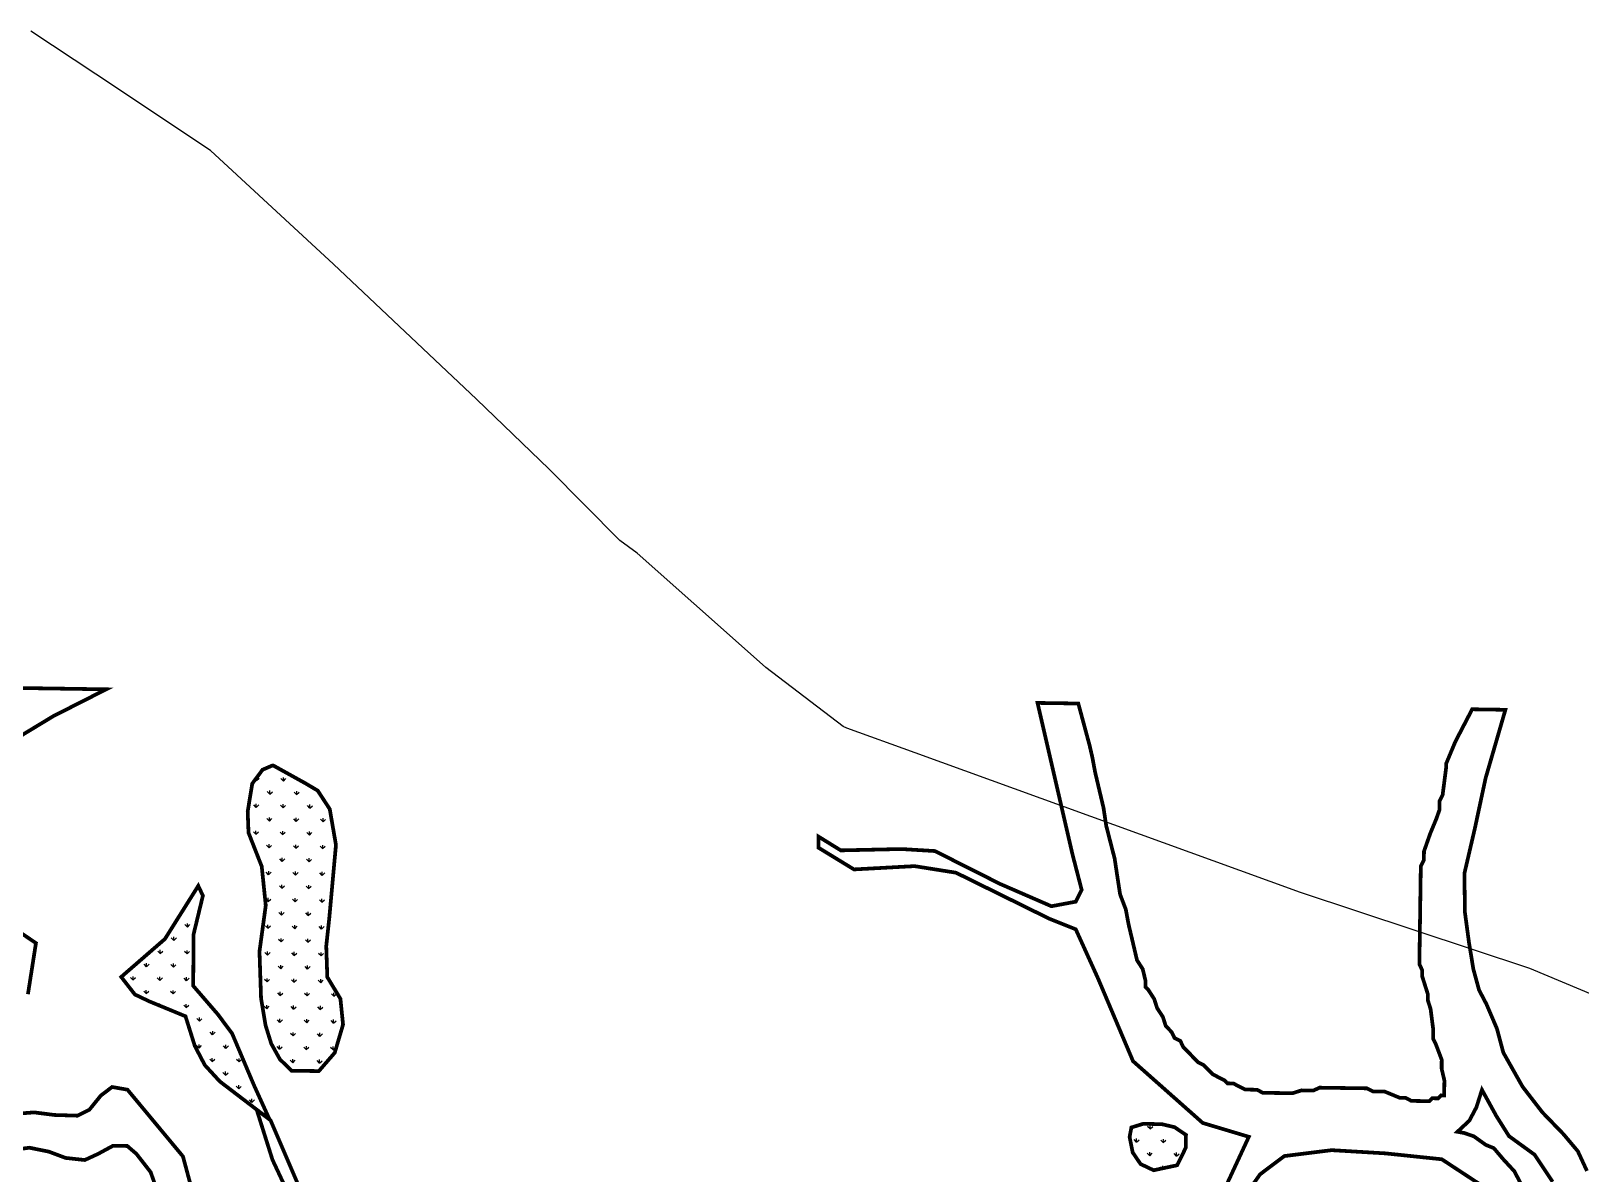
# Model space of a CAD drawing. Header units: metres. Extents: x 8244 to 287678, y 7853 to 2132060.
# Drawn here: x 269000 to 271076, y 2129313 to 2130842 of the extents above; entities that cross this region are included whole.
import ezdxf

# ---------------------------------------------------------------- set-up
doc = ezdxf.new("R2010")
doc.units = ezdxf.units.M
doc.layers.add('DISTRICT BOUNDRY', color=86, linetype='Continuous')
doc.layers.add('MANGROOVE BUFFER ZONE', color=120, linetype='Continuous')

msp = doc.modelspace()

# ---------------------------------------------------------------- hatches: boundary and pattern name
at = {"layer": 'MANGROOVE BUFFER ZONE'}
h = msp.add_hatch(dxfattribs=at)
h.set_pattern_fill('GRASS', color=256, angle=-0.8376017)
h.paths.add_polyline_path([(269395.3, 2129616.4), (269399.4, 2129654.2), (269408.3, 2129751.9), (269400, 2129799.9), (269383.9, 2129824.6), (269367.6, 2129834.3), (269324.3, 2129858.3), (269323.5, 2129858.4), (269310, 2129852.6), (269296.2, 2129834), (269290.1, 2129796.7), (269291.2, 2129768.2), (269308.9, 2129723.1), (269314.3, 2129670.9), (269305.9, 2129609.2), (269308, 2129546.3), (269314, 2129510.3), (269321.6, 2129485.8), (269333.3, 2129464.7), (269349, 2129449.5), (269385.4, 2129449), (269406.7, 2129473.6), (269417.8, 2129511.3), (269414.3, 2129545.8), (269396.7, 2129574.9)])
h = msp.add_hatch(dxfattribs=at)
h.set_pattern_fill('GRASS', color=256, angle=-0.8376017)
h.paths.add_polyline_path([(269217.7, 2129632.5), (269230.1, 2129683.9), (269223.9, 2129697.1), (269179.3, 2129626), (269120.7, 2129575.1), (269139, 2129551.6), (269158.3, 2129542.4), (269206.8, 2129522.4), (269219.3, 2129482.6), (269232.7, 2129457), (269252.8, 2129435.1), (269319.3, 2129384.3), (269298.5, 2129430.1), (269269.3, 2129499.2), (269250.2, 2129524.9), (269217.1, 2129563.2)])
h = msp.add_hatch(dxfattribs=at)
h.set_pattern_fill('GRASS', color=256, angle=-0.8376017)
h.paths.add_polyline_path([(270514.8, 2129377.8), (270489.8, 2129378.5), (270473.6, 2129373.5), (270471.2, 2129360.8), (270475.3, 2129340.1), (270485.9, 2129324.5), (270503.4, 2129316.2), (270534.9, 2129322.9), (270546.5, 2129346.5), (270546.7, 2129363.5), (270531.4, 2129373.9)])

# ---------------------------------------------------------------- linework, layer by layer
at = {"layer": 'DISTRICT BOUNDRY'}
msp.add_polyline3d([(272612.9, 2130087.3, 0), (272429.4, 2130003.4, 0), (272143, 2129872.5, 0), (271613.5, 2129630.6, 0), (271273.1, 2129475.1, 0), (271232.2, 2129492.2, 0), (271094.5, 2129549.8, 0), (271007.4, 2129586.2, 0), (270700.3, 2129688.1, 0), (270618.9, 2129717.7, 0), (270184.2, 2129875.3, 0), (270092.6, 2129908.5, 0), (270087.6, 2129910.6, 0), (269984.1, 2129989.5, 0), (269963.4, 2130008, 0), (269811.8, 2130142.8, 0), (269788.7, 2130159.7, 0), (269694, 2130255.3, 0), (269596.4, 2130348.7, 0), (269405.1, 2130529.9, 0), (269240.4, 2130682.1, 0), (269086.5, 2130784.4, 0), (268999.8, 2130842, 0)], dxfattribs=at)
at = {"layer": 'MANGROOVE BUFFER ZONE', "const_width": 5, "flags": 128}
for points in [[(268988.3, 2129962), (269100.5, 2129960.3), (269029.8, 2129924.4), (268911.7, 2129852.9)], [(270557.8, 2129203.4), (270630.9, 2129361), (270569.2, 2129379.5), (270475.8, 2129462.3), (270429, 2129572.9), (270399.1, 2129638.9), (270363.8, 2129653), (270238.7, 2129714.7), (270183.2, 2129723.5), (270102.1, 2129719.1), (270054.5, 2129748.2), (270054.5, 2129763.1), (270084.4, 2129744.6), (270165.5, 2129746.4), (270210.5, 2129743.7), (270297.7, 2129699.7), (270366.5, 2129669.8), (270399.1, 2129675.9), (270407, 2129691.8), (270394.7, 2129739.3), (270347.9, 2129942.1), (270402.5, 2129941.3)], [(270347.9, 2129942.1), (270402.5, 2129941.3), (270417.6, 2129885.3), (270421.3, 2129869.3), (270425, 2129849.4), (270436.3, 2129801.4), (270439.9, 2129777.5), (270451.2, 2129733.5), (270454.8, 2129709.5), (270458.5, 2129685.6), (270466.1, 2129665.6), (270469.8, 2129645.6), (270473.6, 2129629.6), (270481.1, 2129597.6), (270488.8, 2129585.6), (270492.6, 2129569.6), (270492.5, 2129561.6), (270496.4, 2129557.6), (270504.2, 2129545.5), (270508, 2129533.5), (270515.8, 2129521.5), (270519.6, 2129509.5), (270527.4, 2129501.4), (270531.3, 2129493.4), (270539.2, 2129489.3), (270543.1, 2129481.2), (270550.9, 2129473.2), (270562.7, 2129461), (270570.6, 2129456.9), (270582.4, 2129444.8), (270590.3, 2129440.7), (270598.2, 2129436.6), (270602.1, 2129432.6), (270610, 2129432.5), (270625.9, 2129424.3), (270641.8, 2129424), (270649.7, 2129419.9), (270689.5, 2129419.4), (270701.5, 2129423.2), (270717.4, 2129422.9), (270725.4, 2129426.8), (270789.1, 2129425.9), (270797, 2129421.8), (270813, 2129421.5), (270832.8, 2129413.3), (270840.7, 2129413.2), (270848.6, 2129409.1), (270872.5, 2129408.7), (270876.5, 2129412.6), (270884.5, 2129412.5), (270888.5, 2129416.5), (270892.5, 2129416.4), (270892.8, 2129436.3), (270889.1, 2129452.3), (270889.2, 2129464.2), (270881.6, 2129484.3), (270877.7, 2129492.3), (270877.9, 2129504.2), (270874.3, 2129532.2), (270870.5, 2129544.2), (270870.6, 2129552.1), (270863, 2129576.1), (270863.1, 2129584.1), (270859.3, 2129592.1), (270861.2, 2129723.5), (270865.3, 2129731.4), (270865.5, 2129743.4), (270873.8, 2129767.1), (270882, 2129786.9), (270886.2, 2129798.8), (270886.3, 2129810.8), (270890.4, 2129818.7), (270895, 2129854.4), (270895, 2129860.4), (270907.4, 2129890.1), (270915.6, 2129905.9), (270930, 2129933.6), (270974.5, 2129932.9), (270948, 2129841.4), (270933.7, 2129774.5), (270919.6, 2129713.7), (270920.3, 2129661.5), (270925.6, 2129622.1), (270931.6, 2129585.5), (270939.2, 2129557.6), (270949.2, 2129538.5), (270963.2, 2129505.7), (270971.7, 2129473.8), (270997.5, 2129428.1), (271023.9, 2129393.9), (271052.2, 2129364.6), (271071.5, 2129341.7), (271083.7, 2129315.3)], [(268981.5, 2129637.4), (269006.5, 2129620.4), (268995.8, 2129552)], [(268982.4, 2129392), (269003.9, 2129393.7), (269031.6, 2129390.2), (269062, 2129389.3), (269078.1, 2129397.3), (269093.3, 2129416.1), (269108.5, 2129427.7), (269129.1, 2129424.1), (269203.4, 2129334.7), (269225.7, 2129251.6)], [(271037.8, 2129300.7), (271013.5, 2129337.1), (270979.3, 2129361.9), (270962.4, 2129388.8), (270943.1, 2129423.9), (270935.6, 2129400.4), (270926.2, 2129382.6), (270910.2, 2129367.7), (270919.3, 2129366.1), (270932.3, 2129361.6), (270948.2, 2129350.2), (270959, 2129345.8), (270971.2, 2129331.4), (270986.5, 2129314.8), (270995.9, 2129296.8)], [(269392.9, 2129181.4), (269323.3, 2129330.2), (269302.2, 2129397.1), (269320.7, 2129383.1), (269368.3, 2129272.1)], [(269171.6, 2129281.4), (269160.1, 2129313.7), (269141.1, 2129338.1), (269128.8, 2129348.7), (269109.6, 2129348.9), (269089.5, 2129338), (269071.9, 2129329.9), (269046.2, 2129332.7), (269023.5, 2129341.2), (268997.7, 2129346.4), (268980.4, 2129344)], [(270942.9, 2129295.7), (270889.3, 2129330.9), (270813.8, 2129338.8), (270741.7, 2129343.1), (270678.4, 2129335.2), (270645.9, 2129310.7), (270614.3, 2129265.9)]]:
    msp.add_lwpolyline(points, dxfattribs=at)
at = {"layer": 'MANGROOVE BUFFER ZONE', "const_width": 5}
for points in [[(269395.3, 2129616.4), (269399.4, 2129654.2), (269408.3, 2129751.9), (269400, 2129799.9), (269383.9, 2129824.6), (269367.6, 2129834.3), (269324.3, 2129858.3), (269323.5, 2129858.4), (269310, 2129852.6), (269296.2, 2129834), (269290.1, 2129796.7), (269291.2, 2129768.2), (269308.9, 2129723.1), (269314.3, 2129670.9), (269305.9, 2129609.2), (269308, 2129546.3), (269314, 2129510.3), (269321.6, 2129485.8), (269333.3, 2129464.7), (269349, 2129449.5), (269385.4, 2129449), (269406.7, 2129473.6), (269417.8, 2129511.3), (269414.3, 2129545.8), (269396.7, 2129574.9), (269395.3, 2129616.4)], [(269217.7, 2129632.5), (269230.1, 2129683.9), (269223.9, 2129697.1), (269179.3, 2129626), (269120.7, 2129575.1), (269139, 2129551.6), (269158.3, 2129542.4), (269206.8, 2129522.4), (269219.3, 2129482.6), (269232.7, 2129457), (269252.8, 2129435.1), (269319.3, 2129384.3), (269298.5, 2129430.1), (269269.3, 2129499.2), (269250.2, 2129524.9), (269217.1, 2129563.2), (269217.7, 2129632.5)], [(270514.8, 2129377.8), (270489.8, 2129378.5), (270473.6, 2129373.5), (270471.2, 2129360.8), (270475.3, 2129340.1), (270485.9, 2129324.5), (270503.4, 2129316.2), (270534.9, 2129322.9), (270546.5, 2129346.5), (270546.7, 2129363.5), (270531.4, 2129373.9), (270514.8, 2129377.8)]]:
    msp.add_lwpolyline(points, close=True, dxfattribs=at)

doc.saveas('drawing.dxf')
